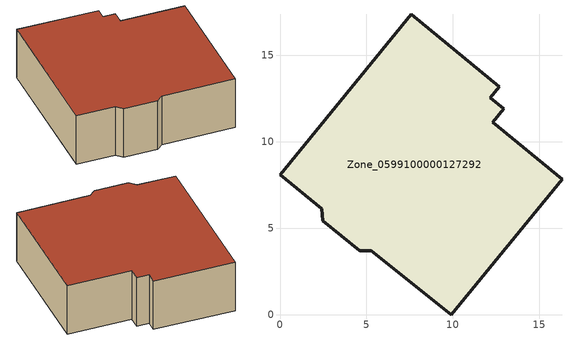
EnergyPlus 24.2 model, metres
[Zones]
Zone_0599100000127292
 floor ground (C_G): 7.6,17.38 12.7,13.2 12.16,12.54 12.94,11.91 12.3,11.14 16.32,7.85 9.9,0 5.28,3.7 4.61,3.69 2.47,5.43 2.41,6.12 0,8.1 z0
 wall outside (C_F): 2.41,6.12 2.47,5.43 4.61,3.69 5.28,3.7 9.9,0 16.32,7.85 12.3,11.14 12.94,11.91 12.16,12.54 12.7,13.2 7.6,17.38 0,8.1 2.41,6.12 z0:4.44
 roof outside (C_R): 12.7,13.2 7.6,17.38 0,8.1 2.41,6.12 2.47,5.43 4.61,3.69 5.28,3.7 9.9,0 16.32,7.85 12.3,11.14 12.94,11.91 12.16,12.54 z4.44
[BUILDING]
Pand.0599100000127292: North Axis=0; Terrain=City; Loads Convergence Tolerance Value=0.04; Temperature Convergence Tolerance Value=0.4; Solar Distribution=FullExterior; Maximum Number of Warmup Days=25; Minimum Number of Warmup Days=1
[Site:Location]
Rotterdam.The.Hague.AP_ZH_NLD Design_Conditions: Latitude=51.96; Longitude=4.45; Time Zone=1; Elevation=-4.5
[SITE:GROUNDTEMPERATURE:BUILDINGSURFACE]
18, 18, 18, 18, 18, 18, 18, 18, 18, 18, 18, 18
[MATERIAL] Thermal Absorptance=0.9; Solar Absorptance=0.7; Visible Absorptance=0.7
Name | Roughness | Thickness | Conductivity | Density | Specific Heat
G.D.1965 | MediumSmooth | 0.15 | 1 | 540 | 1210
F.D.1965 | Rough | 0.3 | 0.857143 | 1920 | 840
R.D.1965 | MediumRough | 0.2 | 0.08 | 1500 | 1000
[CONSTRUCTION]
C_G: G.D.1965
C_F: F.D.1965
C_R: R.D.1965
[ZONE]
Zone_0599100000127292: Type=1; Multiplier=1; Ceiling Height=Autocalculate; Volume=Autocalculate; Floor Area=autocalculate; Part of Total Floor Area=Yes
[ZONEINFILTRATION:DESIGNFLOWRATE]
Infil_Zone_0599100000127292: Zone or ZoneList or Space or SpaceList=Zone_0599100000127292; Schedule=AlwaysOn; Design Flow Rate Calculation Method=Flow/Area; Flow Rate per Floor Area=0.0042; Constant Term Coefficient=1; Temperature Term Coefficient=0; Velocity Term Coefficient=0; Velocity Squared Term Coefficient=0
[HVACTEMPLATE:ZONE:IDEALLOADSAIRSYSTEM]
Zone_0599100000127292: Maximum Heating Supply Air Temperature=50; Minimum Cooling Supply Air Temperature=13; Maximum Heating Supply Air Humidity Ratio=0.0156; Minimum Cooling Supply Air Humidity Ratio=0.0077; Heating Limit=NoLimit; Cooling Limit=NoLimit; Dehumidification Control Type=ConstantSensibleHeatRatio; Cooling Sensible Heat Ratio=0.7; Dehumidification Setpoint=60; Humidification Control Type=None; Humidification Setpoint=30; Outdoor Air Method=None; Outdoor Air Flow Rate per Person=0.00944; Outdoor Air Flow Rate per Zone Floor Area=0; Outdoor Air Flow Rate per Zone=0; Demand Controlled Ventilation Type=None; Outdoor Air Economizer Type=NoEconomizer; Heat Recovery Type=None; Sensible Heat Recovery Effectiveness=0.7; Latent Heat Recovery Effectiveness=0.65
[ZONECONTROL:THERMOSTAT]
ThermostatControl_Zone_0599100000127292: Zone or ZoneList=Zone_0599100000127292; Control Type Schedule=DualSetpointControlType; Control 1=Thermostat_Zone_0599100000127292; Temperature Difference Between Cutout And Setpoint=0
[THERMOSTATSETPOINT:DUALSETPOINT]
Thermostat_Zone_0599100000127292: Heating Setpoint Temperature Schedule=HeatingSetpoint_Zone_0599100000127292; Cooling Setpoint Temperature Schedule=CoolingSetpoint_Zone_0599100000127292
[SCHEDULE:COMPACT]
HeatingSetpoint_Zone_0599100000127292: Through: 12/31, For: AllDays, Until: 24:00, 21
CoolingSetpoint_Zone_0599100000127292: Through: 12/31, For: AllDays, Until: 24:00, 24
DualSetpointControlType: Through: 12/31, For: AllDays, Until: 24:00, 4
AlwaysOn: Through: 12/31, For: AllDays, Until: 24:00, 1
